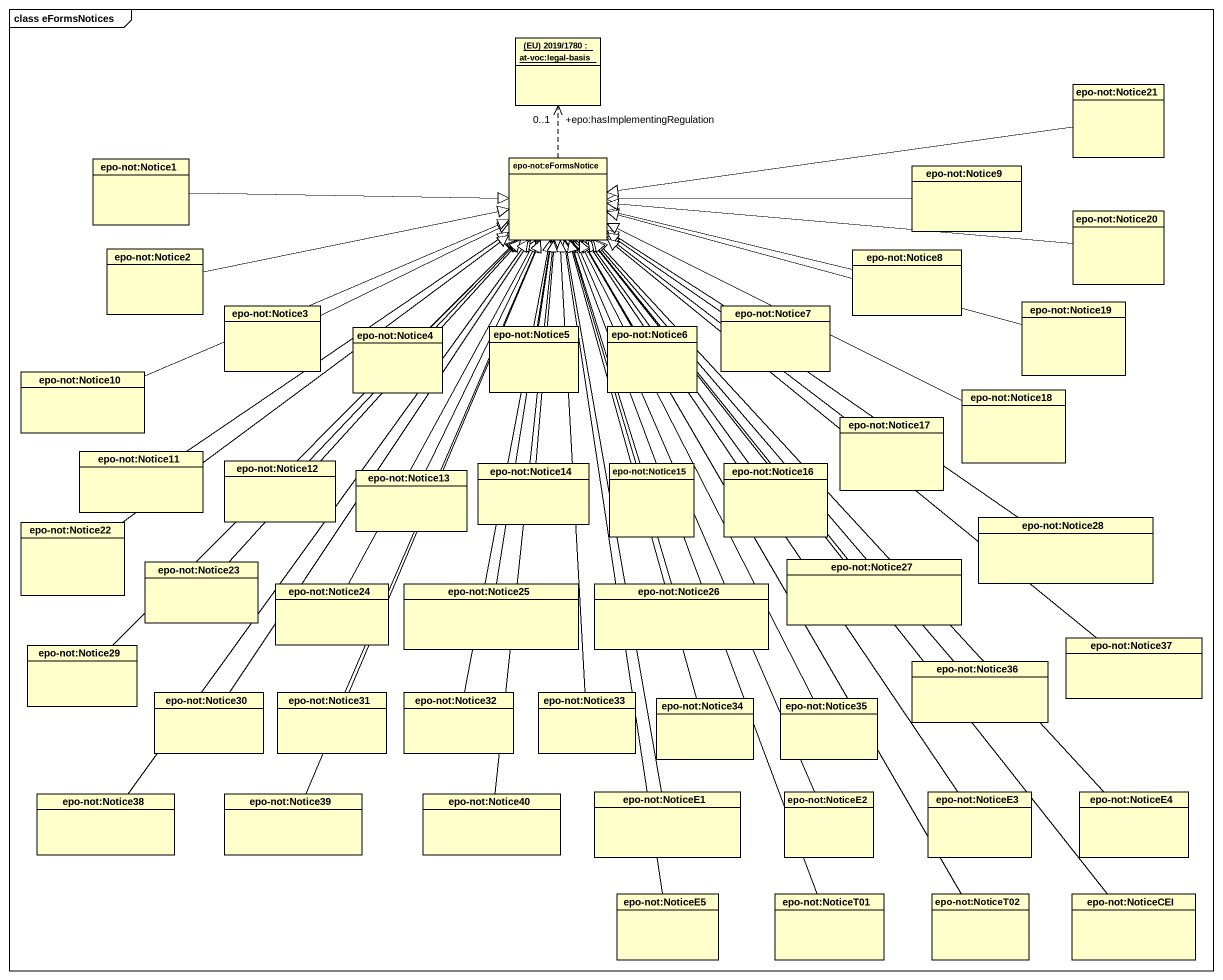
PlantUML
@startuml
mainframe class eFormsNotices
hide circle
hide empty members
object "(EU) 2019/1780 : at-voc:legal-basis" as EU_2019_1780
class "epo-not:Notice21" as epo_not_Notice21
class "epo-not:Notice1" as epo_not_Notice1
class "epo-not:eFormsNotice" as epo_not_eFormsNotice
class "epo-not:Notice9" as epo_not_Notice9
class "epo-not:Notice2" as epo_not_Notice2
class "epo-not:Notice8" as epo_not_Notice8
class "epo-not:Notice20" as epo_not_Notice20
class "epo-not:Notice3" as epo_not_Notice3
class "epo-not:Notice4" as epo_not_Notice4
class "epo-not:Notice5" as epo_not_Notice5
class "epo-not:Notice6" as epo_not_Notice6
class "epo-not:Notice7" as epo_not_Notice7
class "epo-not:Notice19" as epo_not_Notice19
class "epo-not:Notice10" as epo_not_Notice10
class "epo-not:Notice17" as epo_not_Notice17
class "epo-not:Notice18" as epo_not_Notice18
class "epo-not:Notice11" as epo_not_Notice11
class "epo-not:Notice12" as epo_not_Notice12
class "epo-not:Notice14" as epo_not_Notice14
class "epo-not:Notice15" as epo_not_Notice15
class "epo-not:Notice16" as epo_not_Notice16
class "epo-not:Notice13" as epo_not_Notice13
class "epo-not:Notice22" as epo_not_Notice22
class "epo-not:Notice28" as epo_not_Notice28
class "epo-not:Notice23" as epo_not_Notice23
class "epo-not:Notice24" as epo_not_Notice24
class "epo-not:Notice25" as epo_not_Notice25
class "epo-not:Notice26" as epo_not_Notice26
class "epo-not:Notice27" as epo_not_Notice27
class "epo-not:Notice29" as epo_not_Notice29
class "epo-not:Notice36" as epo_not_Notice36
class "epo-not:Notice37" as epo_not_Notice37
class "epo-not:Notice30" as epo_not_Notice30
class "epo-not:Notice31" as epo_not_Notice31
class "epo-not:Notice32" as epo_not_Notice32
class "epo-not:Notice33" as epo_not_Notice33
class "epo-not:Notice34" as epo_not_Notice34
class "epo-not:Notice35" as epo_not_Notice35
class "epo-not:Notice38" as epo_not_Notice38
class "epo-not:Notice39" as epo_not_Notice39
class "epo-not:Notice40" as epo_not_Notice40
class "epo-not:NoticeE1" as epo_not_NoticeE1
class "epo-not:NoticeE2" as epo_not_NoticeE2
class "epo-not:NoticeE3" as epo_not_NoticeE3
class "epo-not:NoticeE4" as epo_not_NoticeE4
class "epo-not:NoticeE5" as epo_not_NoticeE5
class "epo-not:NoticeT01" as epo_not_NoticeT01
class "epo-not:NoticeT02" as epo_not_NoticeT02
class "epo-not:NoticeCEI" as epo_not_NoticeCEI
epo_not_Notice21 -left-|> epo_not_eFormsNotice
epo_not_Notice1 -right-|> epo_not_eFormsNotice
epo_not_eFormsNotice .up.> "+epo:hasImplementingRegulation\n0..1" EU_2019_1780
epo_not_Notice9 -left-|> epo_not_eFormsNotice
epo_not_Notice2 -right-|> epo_not_eFormsNotice
epo_not_Notice8 -left-|> epo_not_eFormsNotice
epo_not_Notice20 -left-|> epo_not_eFormsNotice
epo_not_Notice3 -right-|> epo_not_eFormsNotice
epo_not_Notice4 -up-|> epo_not_eFormsNotice
epo_not_Notice5 -up-|> epo_not_eFormsNotice
epo_not_Notice6 -up-|> epo_not_eFormsNotice
epo_not_Notice7 -up-|> epo_not_eFormsNotice
epo_not_Notice19 -left-|> epo_not_eFormsNotice
epo_not_Notice10 -right-|> epo_not_eFormsNotice
epo_not_Notice17 -up-|> epo_not_eFormsNotice
epo_not_Notice18 -left-|> epo_not_eFormsNotice
epo_not_Notice11 -up-|> epo_not_eFormsNotice
epo_not_Notice12 -up-|> epo_not_eFormsNotice
epo_not_Notice14 -up-|> epo_not_eFormsNotice
epo_not_Notice15 -up-|> epo_not_eFormsNotice
epo_not_Notice16 -up-|> epo_not_eFormsNotice
epo_not_Notice13 -up-|> epo_not_eFormsNotice
epo_not_Notice22 -up-|> epo_not_eFormsNotice
epo_not_Notice28 -up-|> epo_not_eFormsNotice
epo_not_Notice23 -up-|> epo_not_eFormsNotice
epo_not_Notice24 -up-|> epo_not_eFormsNotice
epo_not_Notice25 -up-|> epo_not_eFormsNotice
epo_not_Notice26 -up-|> epo_not_eFormsNotice
epo_not_Notice27 -up-|> epo_not_eFormsNotice
epo_not_Notice29 -up-|> epo_not_eFormsNotice
epo_not_Notice36 -up-|> epo_not_eFormsNotice
epo_not_Notice37 -up-|> epo_not_eFormsNotice
epo_not_Notice30 -up-|> epo_not_eFormsNotice
epo_not_Notice31 -up-|> epo_not_eFormsNotice
epo_not_Notice32 -up-|> epo_not_eFormsNotice
epo_not_Notice33 -up-|> epo_not_eFormsNotice
epo_not_Notice34 -up-|> epo_not_eFormsNotice
epo_not_Notice35 -up-|> epo_not_eFormsNotice
epo_not_Notice38 -up-|> epo_not_eFormsNotice
epo_not_Notice39 -up-|> epo_not_eFormsNotice
epo_not_Notice40 -up-|> epo_not_eFormsNotice
epo_not_NoticeE1 -up-|> epo_not_eFormsNotice
epo_not_NoticeE2 -up-|> epo_not_eFormsNotice
epo_not_NoticeE3 -up-|> epo_not_eFormsNotice
epo_not_NoticeE4 -up-|> epo_not_eFormsNotice
epo_not_NoticeE5 -up-|> epo_not_eFormsNotice
epo_not_NoticeT01 -up-|> epo_not_eFormsNotice
epo_not_NoticeT02 -up-|> epo_not_eFormsNotice
epo_not_NoticeCEI -up-|> epo_not_eFormsNotice
@enduml
